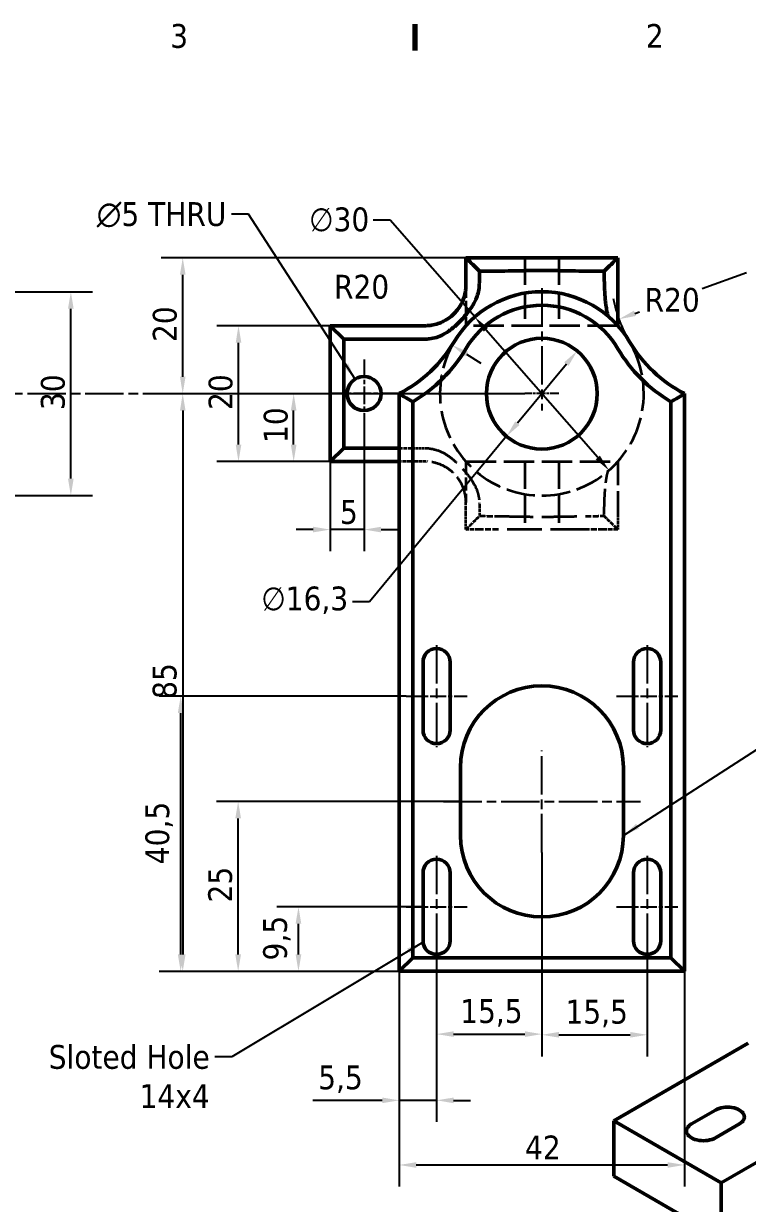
# Model space of a CAD drawing. Header units: millimetres. Extents: x 0 to 420, y 0 to 297.
# Drawn here: x 222.3 to 328.9, y 117.4 to 291 of the extents above; entities that cross this region are included whole.
import ezdxf

# ---------------------------------------------------------------- set-up
doc = ezdxf.new("R2010")
doc.units = ezdxf.units.MM
doc.linetypes.add('CHAIN', pattern=[0.3543, 0.2362, -0.0295, 0.0591, -0.0295])
doc.linetypes.add('DASHED', pattern=[0.2068, 0.1655, -0.0413])
for name, color, linetype, lineweight in [('Border (ISO)', 7, 'Continuous', 70), ('Center Mark (ISO)', 7, 'Continuous', 25), ('Centerline (ISO)', 7, 'Continuous', 25), ('Dimension (ISO)', 7, 'Continuous', 25), ('Hidden (ISO)', 7, 'DASHED', 35), ('Symbol (ISO)', 7, 'Continuous', 25), ('Visible (ISO)', 7, 'Continuous', 50)]:
    doc.layers.add(name, color=color, linetype=linetype, lineweight=lineweight)
doc.styles.add('Note Text (ISO)', font='tahoma.ttf')
doc.dimstyles.new('Default - Method 1b (ISO)', dxfattribs={"dimtxt": 3.5, "dimasz": 2.5, "dimexe": 3.175, "dimexo": 0, "dimgap": 0.762, "dimtad": 1, "dimtoh": 1, "dimrnd": 1e-08, "dimtxsty": 'Note Text (ISO)', "dimcen": 0.09, "dimdle": 10, "dimclrd": 256, "dimclre": 256, "dimclrt": 256, "dimazin": 2, "dimtfac": 1, "dimtmove": 0, "dimatfit": 3, "dimfxl": 0, "dimtolj": 1, "dimlwd": -1, "dimlwe": -1, "dimarcsym": 0})
doc.dimstyles.new('Default - Method 1b (ISO)$7', dxfattribs={"dimtxt": 3.5, "dimasz": 2.5, "dimexe": 3.175, "dimexo": 0, "dimgap": 0.762, "dimtad": 1, "dimtoh": 1, "dimrnd": 1e-08, "dimtxsty": 'Note Text (ISO)', "dimcen": 0.09, "dimdle": 10, "dimclrd": 256, "dimclre": 256, "dimclrt": 256, "dimazin": 2, "dimtfac": 1, "dimtmove": 0, "dimatfit": 3, "dimfxl": 0, "dimtolj": 1, "dimlwd": -1, "dimlwe": -1, "dimarcsym": 0})

# ---------------------------------------------------------------- blocks, each defined once
blk = doc.blocks.new('Borders Default Border')
at = {"layer": 'Border (ISO)'}
blk.add_line((280, 287), (280, 290.9), dxfattribs=at)
at = {"layer": 'Border (ISO)', "char_height": 3.5, "attachment_point": 7, "style": 'Note Text (ISO)'}
for s, insert in [('3', (243.91, 287.33)), ('2', (313.94, 287.4))]:
    blk.add_mtext(s, dxfattribs=dict(at, insert=insert))
blk = doc.blocks.new('*D8')
at = {"layer": 'Defpoints', "color": 0}
for p in [(277.64, 151.51), (319.64, 151.51), (319.64, 123.02)]:
    blk.add_point(p, dxfattribs=at)
at = {"layer": 'Dimension (ISO)'}
for p, q in [((277.64, 151.51), (277.64, 119.84)), ((319.64, 151.51), (319.64, 119.84)), ((280.14, 123.02), (317.14, 123.02))]:
    blk.add_line(p, q, dxfattribs=at)
for points in [[(280.14, 123.43), (280.14, 122.6), (277.64, 123.02)], [(317.14, 123.43), (317.14, 122.6), (319.64, 123.02)]]:
    blk.add_solid(points, dxfattribs=at)
at = {"layer": 'Dimension (ISO)', "insert": (296.16, 127.35), "char_height": 3.5, "attachment_point": 1, "style": 'Note Text (ISO)'}
blk.add_mtext('\\A1;42', dxfattribs=at)
blk = doc.blocks.new('*D9')
at = {"layer": 'Defpoints', "color": 0}
for p in [(283.14, 153.51), (277.64, 151.51), (283.14, 132.53)]:
    blk.add_point(p, dxfattribs=at)
at = {"layer": 'Dimension (ISO)'}
for p, q in [((283.14, 153.51), (283.14, 129.35)), ((277.64, 151.51), (277.64, 129.35)), ((275.14, 132.53), (264.94, 132.53)), ((283.14, 132.53), (277.64, 132.53)), ((285.64, 132.53), (288.14, 132.53))]:
    blk.add_line(p, q, dxfattribs=at)
for points in [[(275.14, 132.94), (275.14, 132.11), (277.64, 132.53)], [(285.64, 132.94), (285.64, 132.11), (283.14, 132.53)]]:
    blk.add_solid(points, dxfattribs=at)
at = {"layer": 'Dimension (ISO)', "insert": (265.7, 137.66), "char_height": 3.5, "attachment_point": 1, "style": 'Note Text (ISO)'}
blk.add_mtext('\\A1;5,5', dxfattribs=at)
blk = doc.blocks.new('*D10')
at = {"layer": 'Defpoints', "color": 0}
for p in [(298.64, 169.01), (283.14, 153.51), (298.64, 142.27)]:
    blk.add_point(p, dxfattribs=at)
at = {"layer": 'Dimension (ISO)'}
for p, q in [((298.64, 169.01), (298.64, 139.1)), ((283.14, 153.51), (283.14, 139.1)), ((285.64, 142.27), (296.14, 142.27))]:
    blk.add_line(p, q, dxfattribs=at)
for points in [[(285.64, 142.69), (285.64, 141.86), (283.14, 142.27)], [(296.14, 142.69), (296.14, 141.86), (298.64, 142.27)]]:
    blk.add_solid(points, dxfattribs=at)
at = {"layer": 'Dimension (ISO)', "insert": (286.61, 147.42), "char_height": 3.5, "attachment_point": 1, "style": 'Note Text (ISO)'}
blk.add_mtext('\\A1;15,5', dxfattribs=at)
blk = doc.blocks.new('*D11')
at = {"layer": 'Defpoints', "color": 0}
for p in [(298.64, 169.01), (314.14, 153.51), (314.14, 142.17)]:
    blk.add_point(p, dxfattribs=at)
at = {"layer": 'Dimension (ISO)'}
for p, q in [((298.64, 169.01), (298.64, 139)), ((314.14, 153.51), (314.14, 139)), ((301.14, 142.17), (311.64, 142.17))]:
    blk.add_line(p, q, dxfattribs=at)
for points in [[(301.14, 142.59), (301.14, 141.76), (298.64, 142.17)], [(311.64, 142.59), (311.64, 141.76), (314.14, 142.17)]]:
    blk.add_solid(points, dxfattribs=at)
at = {"layer": 'Dimension (ISO)', "insert": (302.11, 147.32), "char_height": 3.5, "attachment_point": 1, "style": 'Note Text (ISO)'}
blk.add_mtext('\\A1;15,5', dxfattribs=at)
blk = doc.blocks.new('*D12')
at = {"layer": 'Defpoints', "color": 0}
for p in [(262.8, 161.01), (281.14, 161.01), (267.46, 151.51)]:
    blk.add_point(p, dxfattribs=at)
at = {"layer": 'Dimension (ISO)'}
for p, q in [((281.14, 161.01), (259.63, 161.01)), ((262.8, 154.01), (262.8, 158.51)), ((267.46, 151.51), (259.63, 151.51))]:
    blk.add_line(p, q, dxfattribs=at)
for points in [[(262.38, 158.51), (263.22, 158.51), (262.8, 161.01)], [(262.38, 154.01), (263.22, 154.01), (262.8, 151.51)]]:
    blk.add_solid(points, dxfattribs=at)
at = {"layer": 'Dimension (ISO)', "insert": (257.6, 153.11), "char_height": 3.5, "attachment_point": 1, "rotation": 90, "style": 'Note Text (ISO)'}
blk.add_mtext('\\A1;9,5', dxfattribs=at)
blk = doc.blocks.new('*D13')
at = {"layer": 'Defpoints', "color": 0}
for p in [(253.92, 176.51), (286.64, 176.51), (267.46, 151.51)]:
    blk.add_point(p, dxfattribs=at)
at = {"layer": 'Dimension (ISO)'}
for p, q in [((286.64, 176.51), (250.74, 176.51)), ((253.92, 154.01), (253.92, 174.01)), ((267.46, 151.51), (250.74, 151.51))]:
    blk.add_line(p, q, dxfattribs=at)
for points in [[(253.5, 174.01), (254.34, 174.01), (253.92, 176.51)], [(253.5, 154.01), (254.34, 154.01), (253.92, 151.51)]]:
    blk.add_solid(points, dxfattribs=at)
at = {"layer": 'Dimension (ISO)', "insert": (249.51, 161.64), "char_height": 3.5, "attachment_point": 1, "rotation": 90, "style": 'Note Text (ISO)'}
blk.add_mtext('\\A1;25', dxfattribs=at)
blk = doc.blocks.new('*D14')
at = {"layer": 'Defpoints', "color": 0}
for p in [(245.46, 192.01), (278.64, 192.01), (267.46, 151.51)]:
    blk.add_point(p, dxfattribs=at)
at = {"layer": 'Dimension (ISO)'}
for p, q in [((278.64, 192.01), (242.29, 192.01)), ((245.46, 154.01), (245.46, 189.51)), ((267.46, 151.51), (242.29, 151.51))]:
    blk.add_line(p, q, dxfattribs=at)
for points in [[(245.04, 189.51), (245.88, 189.51), (245.46, 192.01)], [(245.04, 154.01), (245.88, 154.01), (245.46, 151.51)]]:
    blk.add_solid(points, dxfattribs=at)
at = {"layer": 'Dimension (ISO)', "insert": (240.26, 167.27), "char_height": 3.5, "attachment_point": 1, "rotation": 90, "style": 'Note Text (ISO)'}
blk.add_mtext('\\A1;40,5', dxfattribs=at)
blk = doc.blocks.new('*D15')
at = {"layer": 'Defpoints', "color": 0}
for p in [(296.14, 236.51), (245.76, 151.51), (277.64, 151.51)]:
    blk.add_point(p, dxfattribs=at)
at = {"layer": 'Dimension (ISO)'}
for p, q in [((296.14, 236.51), (242.59, 236.51)), ((245.76, 234.01), (245.76, 154.01)), ((277.64, 151.51), (242.59, 151.51))]:
    blk.add_line(p, q, dxfattribs=at)
for points in [[(245.35, 234.01), (246.18, 234.01), (245.76, 236.51)], [(245.35, 154.01), (246.18, 154.01), (245.76, 151.51)]]:
    blk.add_solid(points, dxfattribs=at)
at = {"layer": 'Dimension (ISO)', "insert": (241.34, 191.6), "char_height": 3.5, "attachment_point": 1, "rotation": 90, "style": 'Note Text (ISO)'}
blk.add_mtext('\\A1;85', dxfattribs=at)
blk = doc.blocks.new('*D22')
at = {"layer": 'Defpoints', "color": 0}
for p in [(245.76, 256.51), (287.82, 256.51), (296.14, 236.51)]:
    blk.add_point(p, dxfattribs=at)
at = {"layer": 'Dimension (ISO)'}
for p, q in [((287.82, 256.51), (242.59, 256.51)), ((245.76, 239.01), (245.76, 254.01)), ((296.14, 236.51), (242.59, 236.51))]:
    blk.add_line(p, q, dxfattribs=at)
for points in [[(245.35, 254.01), (246.18, 254.01), (245.76, 256.51)], [(245.35, 239.01), (246.18, 239.01), (245.76, 236.51)]]:
    blk.add_solid(points, dxfattribs=at)
at = {"layer": 'Dimension (ISO)', "insert": (241.36, 244.11), "char_height": 3.5, "attachment_point": 1, "rotation": 90, "style": 'Note Text (ISO)'}
blk.add_mtext('\\A1;20', dxfattribs=at)
blk = doc.blocks.new('*D23')
at = {"layer": 'Defpoints', "color": 0}
for p in [(268.49, 254.3), (285.42, 243.65)]:
    blk.add_point(p, dxfattribs=at)
at = {"layer": 'Dimension (ISO)'}
blk.add_line((287.54, 242.32), (289.66, 240.99), dxfattribs=at)
blk.add_solid([(287.76, 242.68), (287.32, 241.97), (285.42, 243.65)], dxfattribs=at)
at = {"layer": 'Dimension (ISO)', "insert": (268.03, 254), "char_height": 3.5, "attachment_point": 1, "style": 'Note Text (ISO)'}
blk.add_mtext('\\A1;R20', dxfattribs=at)
blk = doc.blocks.new('*D24')
at = {"layer": 'Defpoints', "color": 0}
for p in [(288.75, 247.8), (308.52, 225.23)]:
    blk.add_point(p, dxfattribs=at)
at = {"layer": 'Dimension (ISO)'}
for p, q in [((276.3, 262.02), (273.8, 262.02)), ((288.75, 247.8), (276.3, 262.02)), ((306.87, 227.11), (290.4, 245.92))]:
    blk.add_line(p, q, dxfattribs=at)
for points in [[(290.71, 246.19), (290.09, 245.64), (288.75, 247.8)], [(307.18, 227.38), (306.56, 226.84), (308.52, 225.23)]]:
    blk.add_solid(points, dxfattribs=at)
at = {"layer": 'Dimension (ISO)', "insert": (264.37, 263.91), "char_height": 3.5, "attachment_point": 1, "style": 'Note Text (ISO)'}
blk.add_mtext('\\A1;∅30', dxfattribs=at)
blk = doc.blocks.new('*D25')
at = {"layer": 'Defpoints', "color": 0}
for p in [(328.78, 254.3), (309.98, 247.47)]:
    blk.add_point(p, dxfattribs=at)
at = {"layer": 'Dimension (ISO)'}
for p, q in [((328.78, 254.3), (322.22, 251.92)), ((312.33, 248.33), (313, 248.57))]:
    blk.add_line(p, q, dxfattribs=at)
blk.add_arc((328.78, 254.3), 20, 190.8633, 210.5457, dxfattribs=at)
blk.add_solid([(312.19, 248.72), (312.47, 247.94), (309.98, 247.47)], dxfattribs=at)
at = {"layer": 'Dimension (ISO)', "insert": (313.76, 252.07), "char_height": 3.5, "attachment_point": 1, "style": 'Note Text (ISO)'}
blk.add_mtext('\\A1;R20', dxfattribs=at)
blk = doc.blocks.new('*D39')
at = {"layer": 'Defpoints', "color": 0}
for p in [(166.9, 251.51), (229.29, 251.51), (166.9, 221.51)]:
    blk.add_point(p, dxfattribs=at)
at = {"layer": 'Dimension (ISO)'}
for p, q in [((166.9, 251.51), (232.46, 251.51)), ((229.29, 224.01), (229.29, 249.01)), ((166.9, 221.51), (232.46, 221.51))]:
    blk.add_line(p, q, dxfattribs=at)
for points in [[(228.87, 249.01), (229.7, 249.01), (229.29, 251.51)], [(228.87, 224.01), (229.7, 224.01), (229.29, 221.51)]]:
    blk.add_solid(points, dxfattribs=at)
at = {"layer": 'Dimension (ISO)', "insert": (224.88, 234.1), "char_height": 3.5, "attachment_point": 1, "rotation": 90, "style": 'Note Text (ISO)'}
blk.add_mtext('\\A1;30', dxfattribs=at)
blk = doc.blocks.new('*D46')
at = {"layer": 'Defpoints', "color": 0}
for p in [(303.83, 242.79), (293.44, 230.24)]:
    blk.add_point(p, dxfattribs=at)
at = {"layer": 'Dimension (ISO)'}
for p, q in [((302.24, 240.87), (295.03, 232.16)), ((293.44, 230.24), (273.27, 205.88)), ((273.27, 205.88), (270.77, 205.88))]:
    blk.add_line(p, q, dxfattribs=at)
for points in [[(301.92, 241.13), (302.56, 240.6), (303.83, 242.79)], [(294.71, 232.43), (295.35, 231.9), (293.44, 230.24)]]:
    blk.add_solid(points, dxfattribs=at)
at = {"layer": 'Dimension (ISO)', "insert": (257.33, 208.13), "char_height": 3.5, "attachment_point": 1, "style": 'Note Text (ISO)'}
blk.add_mtext('\\A1;∅16,3', dxfattribs=at)
blk = doc.blocks.new('*D47')
at = {"layer": 'Defpoints', "color": 0}
for p in [(262.09, 236.51), (267.46, 236.51), (267.46, 226.51)]:
    blk.add_point(p, dxfattribs=at)
at = {"layer": 'Dimension (ISO)'}
for p, q in [((267.46, 236.51), (258.92, 236.51)), ((262.09, 229.01), (262.09, 234.01)), ((267.46, 226.51), (258.92, 226.51))]:
    blk.add_line(p, q, dxfattribs=at)
for points in [[(261.68, 234.01), (262.51, 234.01), (262.09, 236.51)], [(261.68, 229.01), (262.51, 229.01), (262.09, 226.51)]]:
    blk.add_solid(points, dxfattribs=at)
at = {"layer": 'Dimension (ISO)', "insert": (257.69, 229.25), "char_height": 3.5, "attachment_point": 1, "rotation": 90, "style": 'Note Text (ISO)'}
blk.add_mtext('\\A1;10', dxfattribs=at)
blk = doc.blocks.new('*D48')
at = {"layer": 'Defpoints', "color": 0}
for p in [(253.97, 246.51), (267.46, 246.51), (267.46, 226.51)]:
    blk.add_point(p, dxfattribs=at)
at = {"layer": 'Dimension (ISO)'}
for p, q in [((267.46, 246.51), (250.8, 246.51)), ((253.97, 229.01), (253.97, 244.01)), ((267.46, 226.51), (250.8, 226.51))]:
    blk.add_line(p, q, dxfattribs=at)
for points in [[(253.56, 244.01), (254.39, 244.01), (253.97, 246.51)], [(253.56, 229.01), (254.39, 229.01), (253.97, 226.51)]]:
    blk.add_solid(points, dxfattribs=at)
at = {"layer": 'Dimension (ISO)', "insert": (249.57, 234.11), "char_height": 3.5, "attachment_point": 1, "rotation": 90, "style": 'Note Text (ISO)'}
blk.add_mtext('\\A1;20', dxfattribs=at)
blk = doc.blocks.new('*D49')
at = {"layer": 'Defpoints', "color": 0}
for p in [(272.46, 231.51), (267.46, 226.51), (267.46, 216.51)]:
    blk.add_point(p, dxfattribs=at)
at = {"layer": 'Dimension (ISO)'}
for p, q in [((272.46, 231.51), (272.46, 213.34)), ((267.46, 226.51), (267.46, 213.34)), ((264.96, 216.51), (262.46, 216.51)), ((272.46, 216.51), (267.46, 216.51)), ((274.96, 216.51), (277.46, 216.51))]:
    blk.add_line(p, q, dxfattribs=at)
for points in [[(264.96, 216.93), (264.96, 216.1), (267.46, 216.51)], [(274.96, 216.93), (274.96, 216.1), (272.46, 216.51)]]:
    blk.add_solid(points, dxfattribs=at)
at = {"layer": 'Dimension (ISO)', "insert": (268.91, 220.85), "char_height": 3.5, "attachment_point": 1, "style": 'Note Text (ISO)'}
blk.add_mtext('\\A1;5', dxfattribs=at)

msp = doc.modelspace()

# ---------------------------------------------------------------- linework, layer by layer
at = {"layer": 'Center Mark (ISO)', "linetype": 'CHAIN', "ltscale": 23.990969}
msp.add_line((298.6357, 252.0138), (298.6357, 234.0138), dxfattribs=at)
at = {"layer": 'Center Mark (ISO)', "linetype": 'CHAIN', "ltscale": 11.111974}
for p, q in [((272.4554, 241.5138), (272.4554, 231.5138)), ((277.4554, 236.5138), (267.4554, 236.5138))]:
    msp.add_line(p, q, dxfattribs=at)
at = {"layer": 'Center Mark (ISO)', "linetype": 'CHAIN', "ltscale": 5.555937}
msp.add_line((301.1357, 236.5138), (296.1357, 236.5138), dxfattribs=at)
at = {"layer": 'Centerline (ISO)', "linetype": 'CHAIN', "ltscale": 23.990969}
for p, q in [((180.3979, 236.5138), (264.371, 236.5138)), ((283.1357, 199.5138), (283.1357, 184.5138)), ((314.1357, 199.5138), (314.1357, 184.5138)), ((298.6357, 169.0138), (298.6357, 184.0138)), ((284.1357, 176.5138), (313.1357, 176.5138)), ((284.1357, 176.5138), (313.1357, 176.5138)), ((283.1357, 168.5138), (283.1357, 153.5138)), ((314.1357, 168.5138), (314.1357, 153.5138))]:
    msp.add_line(p, q, dxfattribs=at)
at = {"layer": 'Centerline (ISO)', "linetype": 'CHAIN', "ltscale": 10.000767}
for p, q in [((278.6357, 192.0138), (287.6357, 192.0138)), ((309.6357, 192.0138), (318.6357, 192.0138)), ((278.6357, 161.0138), (287.6357, 161.0138)), ((309.6357, 161.0138), (318.6357, 161.0138))]:
    msp.add_line(p, q, dxfattribs=at)
at = {"layer": 'Hidden (ISO)', "ltscale": 24.17795}
for p, q in [((296.1357, 256.5138), (296.1357, 246.5138)), ((301.1357, 256.5138), (301.1357, 246.5138)), ((296.1357, 226.5138), (296.1357, 216.5138)), ((301.1357, 226.5138), (301.1357, 216.5138))]:
    msp.add_line(p, q, dxfattribs=at)
at = {"layer": 'Hidden (ISO)', "ltscale": 11.422553}
for p, q in [((287.4554, 252.5138), (287.4554, 246.5138)), ((287.4554, 226.5138), (287.4554, 220.5138))]:
    msp.add_line(p, q, dxfattribs=at)
at = {"layer": 'Hidden (ISO)', "ltscale": 27.031769}
for p, q in [((309.8161, 246.5138), (287.4554, 246.5138)), ((287.4554, 226.5138), (309.8161, 226.5138))]:
    msp.add_line(p, q, dxfattribs=at)
at = {"layer": 'Hidden (ISO)', "ltscale": 3.014552}
for p, q in [((277.6357, 228.5138), (279.2192, 228.5138)), ((279.2192, 226.5138), (277.6357, 226.5138))]:
    msp.add_line(p, q, dxfattribs=at)
at = {"layer": 'Hidden (ISO)', "ltscale": 1.809063}
msp.add_line((280.1695, 226.5138), (279.2192, 226.5138), dxfattribs=at)
at = {"layer": 'Hidden (ISO)', "ltscale": 2.454847}
msp.add_line((281.4554, 226.5138), (280.1695, 226.5138), dxfattribs=at)
at = {"layer": 'Hidden (ISO)', "ltscale": 20.985142}
msp.add_line((309.8161, 226.5138), (309.8161, 218.7374), dxfattribs=at)
at = {"layer": 'Hidden (ISO)', "ltscale": 3.39785}
msp.add_line((287.4554, 218.7374), (287.4554, 220.5138), dxfattribs=at)
at = {"layer": 'Hidden (ISO)', "ltscale": 2.114385}
for p, q in [((287.4554, 217.6267), (287.4554, 218.7374)), ((309.8161, 218.7374), (309.8161, 217.6267))]:
    msp.add_line(p, q, dxfattribs=at)
at = {"layer": 'Hidden (ISO)', "ltscale": 2.118672}
for p, q in [((287.4554, 216.5138), (287.4554, 217.6267)), ((309.8161, 217.6267), (309.8161, 216.5138))]:
    msp.add_line(p, q, dxfattribs=at)
at = {"layer": 'Hidden (ISO)', "ltscale": 3.806131}
for p, q in [((289.4547, 216.5138), (287.4554, 216.5138)), ((309.8161, 216.5138), (307.8167, 216.5138))]:
    msp.add_line(p, q, dxfattribs=at)
at = {"layer": 'Hidden (ISO)', "ltscale": 5.288415}
for p, q in [((292.2326, 216.5138), (289.4547, 216.5138)), ((307.8167, 216.5138), (305.0388, 216.5138))]:
    msp.add_line(p, q, dxfattribs=at)
at = {"layer": 'Hidden (ISO)', "ltscale": 30.966105}
msp.add_line((305.0388, 216.5138), (292.2326, 216.5138), dxfattribs=at)
at = {"layer": 'Hidden (ISO)', "ltscale": 25.434217}
msp.add_arc((298.6357, 236.5138), 15, 149.454349, 30.545651, dxfattribs=at)
at = {"layer": 'Hidden (ISO)', "ltscale": 1.814544}
msp.add_open_spline([(279.2192, 228.5138), (279.3776, 228.5138), (279.536, 228.5138), (279.8528, 228.5136), (280.0111, 228.5134), (280.1695, 228.5128)], degree=3, knots=[1.1763852049, 1.1763852049, 1.1763852049, 1.1763852049, 1.2239003312, 1.2239003312, 1.2714154575, 1.2714154575, 1.2714154575, 1.2714154575], dxfattribs=at)
at = {"layer": 'Hidden (ISO)', "ltscale": 1.944332}
msp.add_open_spline([(280.1695, 228.5128), (280.3712, 228.5119), (280.5793, 228.5104), (280.7887, 228.5081), (280.8933, 228.507), (280.9984, 228.5057), (281.125, 228.5038), (281.1469, 228.5035), (281.1688, 228.5032)], degree=3, knots=[-2.8962053388, -2.8962053388, -2.8962053388, -2.8962053388, -2.8351988779, -2.8351988779, -2.8351988779, -2.8046956475, -2.8046956475, -2.7983184627, -2.7983184627, -2.7983184627, -2.7983184627], dxfattribs=at)
at = {"layer": 'Hidden (ISO)', "ltscale": 0.491315}
msp.add_open_spline([(281.1688, 228.5032), (281.2101, 228.5025), (281.2514, 228.5019), (281.3339, 228.5005), (281.375, 228.4997), (281.416, 228.499)], degree=3, knots=[-2.7983184627, -2.7983184627, -2.7983184627, -2.7983184627, -2.7862554399, -2.7862554399, -2.774192417, -2.774192417, -2.774192417, -2.774192417], dxfattribs=at)
at = {"layer": 'Hidden (ISO)', "ltscale": 31.609253}
msp.add_open_spline([(281.416, 228.499), (281.596, 228.4956), (281.7735, 228.4849), (282.618, 228.3982), (283.2431, 228.2225), (284.3865, 227.6942), (284.9112, 227.3494), (285.8364, 226.593), (286.2386, 226.2157), (286.6328, 225.8084), (287.027, 225.401), (287.4076, 224.9703), (288.1484, 224.0306), (288.4824, 223.5321), (288.9419, 222.6378), (289.0994, 222.2448), (289.3358, 221.3926), (289.4082, 220.927), (289.4235, 220.4411)], degree=3, knots=[-5.407279738, -5.407279738, -5.407279738, -5.407279738, -5.364270063, -5.364270063, -5.199519317, -5.199519317, -5.040810293, -5.040810293, -4.921327553, -4.921327553, -4.921327553, -4.801844813, -4.801844813, -4.658697181, -4.658697181, -4.551037051, -4.551037051, -4.435375368, -4.435375368, -4.435375368, -4.435375368], dxfattribs=at)
at = {"layer": 'Hidden (ISO)', "ltscale": 0.624621}
msp.add_open_spline([(281.7798, 226.505), (281.7258, 226.5079), (281.6717, 226.5101), (281.5635, 226.5131), (281.5094, 226.5138), (281.4554, 226.5138)], degree=3, knots=[2.774192417, 2.774192417, 2.774192417, 2.774192417, 2.7862554399, 2.7862554399, 2.7983184627, 2.7983184627, 2.7983184627, 2.7983184627], dxfattribs=at)
at = {"layer": 'Hidden (ISO)', "ltscale": 21.575983}
msp.add_open_spline([(287.4414, 220.9225), (287.41, 221.3833), (287.3267, 221.8123), (287.1109, 222.5518), (286.9818, 222.8711), (286.6596, 223.5289), (286.4607, 223.8396), (286.0893, 224.3356), (285.9202, 224.5306), (285.7356, 224.7185), (285.5511, 224.9064), (285.3495, 225.0881), (284.7998, 225.5109), (284.4242, 225.7522), (283.4889, 226.183), (282.9211, 226.367), (282.1224, 226.4789), (281.9529, 226.4956), (281.7798, 226.505)], degree=3, knots=[4.435375368, 4.435375368, 4.435375368, 4.435375368, 4.551037051, 4.551037051, 4.658697181, 4.658697181, 4.801844813, 4.801844813, 4.921327553, 4.921327553, 4.921327553, 5.040810293, 5.040810293, 5.199519317, 5.199519317, 5.364270063, 5.364270063, 5.407279738, 5.407279738, 5.407279738, 5.407279738], dxfattribs=at)
at = {"layer": 'Hidden (ISO)', "ltscale": 22.656986}
msp.add_open_spline([(307.8178, 218.7374), (307.8193, 218.9879), (307.822, 219.2475), (307.8333, 219.9527), (307.845, 220.3986), (307.8686, 221.0111), (307.8773, 221.2042), (307.8984, 221.6103), (307.9113, 221.8256), (307.9421, 222.2635), (307.9595, 222.4797), (307.9985, 222.8997), (308.0201, 223.1028), (308.0425, 223.289), (308.059, 223.4265), (308.0758, 223.5548), (308.1418, 224.0211), (308.2028, 224.3571), (308.2741, 224.6852), (308.2924, 224.763), (308.3365, 224.9414), (308.3615, 225.0302), (308.3825, 225.1029), (308.3863, 225.1153), (308.3863, 225.1153)], degree=3, knots=[-2.98166062, -2.98166062, -2.98166062, -2.98166062, -2.90576437, -2.90576437, -2.77590726, -2.77590726, -2.71240008, -2.71240008, -2.63395894, -2.63395894, -2.55551779, -2.55551779, -2.47402556, -2.47402556, -2.47402556, -2.41387757, -2.41387757, -2.23565104, -2.23565104, -2.16660733, -2.16660733, -2.04261576, -2.04261576, -1.9663905, -1.9663905, -1.9663905, -1.9663905], dxfattribs=at)
at = {"layer": 'Hidden (ISO)', "ltscale": 0.792396}
msp.add_open_spline([(287.4554, 220.5138), (287.4554, 220.5822), (287.4542, 220.6506), (287.4495, 220.7869), (287.4461, 220.8548), (287.4414, 220.9225)], degree=3, knots=[1.0877636918, 1.0877636918, 1.0877636918, 1.0877636918, 1.1033253179, 1.1033253179, 1.1188869439, 1.1188869439, 1.1188869439, 1.1188869439], dxfattribs=at)
at = {"layer": 'Hidden (ISO)', "ltscale": 0.631479}
msp.add_open_spline([(289.4235, 220.4411), (289.4251, 220.3897), (289.4266, 220.338), (289.4296, 220.2341), (289.431, 220.1818), (289.4323, 220.1293)], degree=3, knots=[-1.1188869439, -1.1188869439, -1.1188869439, -1.1188869439, -1.1033253179, -1.1033253179, -1.0877636918, -1.0877636918, -1.0877636918, -1.0877636918], dxfattribs=at)
at = {"layer": 'Hidden (ISO)', "ltscale": 2.730989}
msp.add_open_spline([(289.4323, 220.1293), (289.4344, 220.0498), (289.4363, 219.9697), (289.4402, 219.7898), (289.4422, 219.6898), (289.4439, 219.5898), (289.4464, 219.446), (289.4484, 219.3021), (289.4516, 219.017), (289.4528, 218.8758), (289.4537, 218.7374)], degree=3, knots=[-1.087763692, -1.087763692, -1.087763692, -1.087763692, -1.064190022, -1.064190022, -1.035003662, -1.035003662, -1.035003662, -0.993062022, -0.993062022, -0.951120381, -0.951120381, -0.951120381, -0.951120381], dxfattribs=at)
at = {"layer": 'Hidden (ISO)', "ltscale": 0.430737}
for points in [[(289.4537, 218.7374), (289.4541, 218.6626), (289.4544, 218.5879), (289.4547, 218.5131)], [(307.8167, 218.5131), (307.817, 218.5879), (307.8173, 218.6626), (307.8178, 218.7374)]]:
    msp.add_open_spline(points, degree=3, dxfattribs=at)
at = {"layer": 'Hidden (ISO)', "ltscale": 3.684469}
for points in [[(287.4554, 216.5138), (287.8039, 216.8618), (288.1861, 217.2468), (288.575, 217.6267)], [(308.6964, 217.6267), (309.0853, 217.2468), (309.4675, 216.8618), (309.8161, 216.5138)]]:
    msp.add_open_spline(points, degree=3, dxfattribs=at)
at = {"layer": 'Hidden (ISO)', "ltscale": 2.968074}
for points in [[(288.575, 217.6267), (288.8794, 217.9241), (289.177, 218.2171), (289.4547, 218.5131)], [(307.8167, 218.5131), (308.0944, 218.2171), (308.392, 217.9241), (308.6964, 217.6267)]]:
    msp.add_open_spline(points, degree=3, dxfattribs=at)
at = {"layer": 'Hidden (ISO)', "ltscale": 5.310017}
for points, knots in [([(289.4547, 218.5131), (289.5844, 218.5129), (289.7142, 218.5126), (290.6402, 218.51), (291.4364, 218.5038), (292.2326, 218.4911)], [0.19993067, 0.19993067, 0.19993067, 0.19993067, 0.238860783, 0.238860783, 0.477721565, 0.477721565, 0.477721565, 0.477721565]), ([(305.0388, 218.4911), (305.835, 218.5038), (306.6312, 218.51), (307.5572, 218.5126), (307.687, 218.5129), (307.8167, 218.5131)], [1.758346412, 1.758346412, 1.758346412, 1.758346412, 1.997207195, 1.997207195, 2.036137307, 2.036137307, 2.036137307, 2.036137307])]:
    msp.add_open_spline(points, degree=3, knots=knots, dxfattribs=at)
at = {"layer": 'Hidden (ISO)', "ltscale": 31.056345}
msp.add_open_spline([(292.2326, 218.4911), (292.8271, 218.4817), (293.5398, 218.4678), (294.8344, 218.4429), (295.6056, 218.4284), (297.1535, 218.4081), (297.9298, 218.4027), (298.6357, 218.4027), (299.3416, 218.4027), (300.118, 218.4081), (301.6658, 218.4284), (302.437, 218.4429), (303.7316, 218.4678), (304.4443, 218.4817), (305.0388, 218.4911)], degree=3, knots=[-8.4861206, -8.4861206, -8.4861206, -8.4861206, -8.30693538, -8.30693538, -8.09634579, -8.09634579, -7.88575112, -7.88575112, -7.88575112, -7.67515644, -7.67515644, -7.46456685, -7.46456685, -7.28538164, -7.28538164, -7.28538164, -7.28538164], dxfattribs=at)
at = {"layer": 'Visible (ISO)'}
for p, q in [((287.4554, 254.5145), (287.4554, 256.5138)), ((287.4554, 256.5138), (287.8191, 256.5138)), ((287.8191, 256.5138), (292.2326, 256.5138)), ((292.2326, 256.5138), (305.0388, 256.5138)), ((305.0388, 256.5138), (309.4524, 256.5138)), ((309.4524, 256.5138), (309.8161, 256.5138)), ((309.8161, 256.5138), (309.8161, 254.5145)), ((287.4554, 254.2902), (287.4554, 254.5145)), ((287.4554, 252.5138), (287.4554, 254.2902)), ((309.8161, 254.5145), (309.8161, 254.2902)), ((309.8161, 254.2902), (309.8161, 246.5138)), ((267.4554, 246.5138), (279.2192, 246.5138)), ((269.4554, 244.5138), (267.4554, 246.5138)), ((267.4554, 226.5138), (267.4554, 246.5138)), ((279.2192, 246.5138), (280.1695, 246.5138)), ((280.1695, 246.5138), (281.4554, 246.5138)), ((279.2192, 244.5138), (269.4554, 244.5138)), ((269.4554, 244.5138), (269.4554, 228.5138)), ((277.6357, 224.4123), (277.6357, 236.5138)), ((319.6357, 236.5138), (319.6357, 224.4123)), ((279.6357, 235.3323), (279.6357, 224.4123)), ((317.6357, 224.4123), (317.6357, 235.3323)), ((269.4554, 228.5138), (267.4554, 226.5138)), ((269.4554, 228.5138), (277.6357, 228.5138)), ((277.6357, 226.5138), (267.4554, 226.5138)), ((277.6357, 224.4123), (277.6357, 220.913)), ((279.6357, 219.5133), (279.6357, 224.4123)), ((317.6357, 224.4123), (317.6357, 219.5133)), ((319.6357, 220.913), (319.6357, 224.4123)), ((277.6357, 214.6143), (277.6357, 220.913)), ((319.6357, 220.913), (319.6357, 214.6143)), ((279.6357, 219.5133), (279.6357, 214.6143)), ((317.6357, 214.6143), (317.6357, 219.5133)), ((277.6357, 151.5138), (277.6357, 214.6143)), ((279.6357, 214.6143), (279.6357, 153.5138)), ((317.6357, 153.5138), (317.6357, 214.6143)), ((319.6357, 214.6143), (319.6357, 151.5138)), ((281.1357, 197.0138), (281.1357, 187.0138)), ((285.1357, 187.0138), (285.1357, 197.0138)), ((312.1357, 197.0138), (312.1357, 187.0138)), ((316.1357, 187.0138), (316.1357, 197.0138)), ((286.6357, 181.5138), (286.6357, 171.5138)), ((310.6357, 171.5138), (310.6357, 181.5138)), ((281.1357, 166.0138), (281.1357, 156.0138)), ((285.1357, 156.0138), (285.1357, 166.0138)), ((312.1357, 166.0138), (312.1357, 156.0138)), ((316.1357, 156.0138), (316.1357, 166.0138)), ((279.6357, 153.5138), (277.6357, 151.5138)), ((279.6357, 153.5138), (317.6357, 153.5138)), ((319.6357, 151.5138), (317.6357, 153.5138)), ((319.6357, 151.5138), (277.6357, 151.5138)), ((329.0185, 140.9659), (309.2195, 129.5349)), ((324.1962, 131.0943), (320.6607, 129.053)), ((344.8298, 131.8371), (325.0309, 120.4062)), ((309.2195, 121.3699), (309.2195, 129.5349)), ((309.2195, 129.5349), (325.0309, 120.4062)), ((324.1962, 127.0118), (327.7318, 129.053)), ((325.0309, 112.2412), (309.2195, 121.3699)), ((325.0309, 120.4062), (325.0309, 112.2412))]:
    msp.add_line(p, q, dxfattribs=at)
for centre, radius in [((298.6357, 236.5138), 8.15), ((272.4554, 236.5138), 2.5)]:
    msp.add_circle(centre, radius, dxfattribs=at)
for centre, radius, start, end in [((298.6357, 236.5138), 15, 30.545651, 149.454349), ((298.6357, 236.5138), 13, 30.545651, 149.454349), ((268.4929, 254.3017), 20, 297.202896, 329.454349), ((268.4929, 254.3017), 22, 300.430546, 329.454349), ((328.7786, 254.3017), 22, 210.545651, 239.569454), ((328.7786, 254.3017), 20, 210.545651, 242.797104), ((283.1357, 197.0138), 2, 0, 180), ((314.1357, 197.0138), 2, 0, 180), ((298.6357, 181.5138), 12, 0, 180), ((283.1357, 187.0138), 2, 180, 0), ((314.1357, 187.0138), 2, 180, 0), ((298.6357, 171.5138), 12, 180, 0), ((283.1357, 166.0138), 2, 0, 180), ((314.1357, 166.0138), 2, 0, 180), ((283.1357, 156.0138), 2, 180, 0), ((314.1357, 156.0138), 2, 180, 0)]:
    msp.add_arc(centre, radius, start, end, dxfattribs=at)
for centre, major_axis in [((325.964, 130.0737), (2.5, 0)), ((322.4285, 128.0324), (-2.5, 0))]:
    msp.add_ellipse(centre, major_axis=major_axis, ratio=0.57735027, start_param=5.49778714, end_param=8.6393798, dxfattribs=at)
for points in [[(287.4554, 256.5138), (287.5745, 256.3894), (287.696, 256.2663), (287.8191, 256.1432)], [(287.8191, 256.1432), (288.376, 255.5862), (288.9487, 255.0538), (289.4547, 254.5145)], [(307.8167, 254.5145), (308.3227, 255.0538), (308.8954, 255.5862), (309.4524, 256.1432)], [(309.4524, 256.1432), (309.5754, 256.2663), (309.6969, 256.3894), (309.8161, 256.5138)], [(289.4547, 254.5145), (289.4544, 254.4397), (289.4541, 254.3649), (289.4537, 254.2902)], [(307.8178, 254.2902), (307.8173, 254.3649), (307.817, 254.4397), (307.8167, 254.5145)], [(277.6357, 236.5138), (278.2985, 236.1093), (278.9666, 235.7153), (279.6357, 235.3323)], [(317.6357, 235.3323), (318.3049, 235.7153), (318.9729, 236.1093), (319.6357, 236.5138)]]:
    msp.add_open_spline(points, degree=3, dxfattribs=at)
for points, knots in [([(289.4537, 254.2902), (289.4528, 254.15), (289.4516, 254.0105), (289.4484, 253.7255), (289.4464, 253.5816), (289.4439, 253.4378), (289.4422, 253.3378), (289.4402, 253.2377), (289.4363, 253.0578), (289.4344, 252.9778), (289.4323, 252.8982)], [-2.981660616, -2.981660616, -2.981660616, -2.981660616, -2.939721326, -2.939721326, -2.897777335, -2.897777335, -2.897777335, -2.868590975, -2.868590975, -2.845017306, -2.845017306, -2.845017306, -2.845017306]), ([(292.2326, 254.5364), (291.497, 254.5247), (290.7614, 254.5184), (289.8354, 254.5152), (289.6451, 254.5148), (289.4547, 254.5145)], [1.758346412, 1.758346412, 1.758346412, 1.758346412, 1.979022892, 1.979022892, 2.036137307, 2.036137307, 2.036137307, 2.036137307]), ([(305.0388, 254.5364), (304.4443, 254.5459), (303.7316, 254.5597), (302.437, 254.5846), (301.6658, 254.5992), (300.118, 254.6195), (299.3416, 254.6249), (298.6357, 254.6249), (297.9298, 254.6249), (297.1535, 254.6195), (295.6056, 254.5992), (294.8344, 254.5846), (293.5398, 254.5597), (292.8271, 254.5459), (292.2326, 254.5364)], [-8.49351385, -8.49351385, -8.49351385, -8.49351385, -8.31432864, -8.31432864, -8.10373905, -8.10373905, -7.89314437, -7.89314437, -7.89314437, -7.6825497, -7.6825497, -7.47196011, -7.47196011, -7.2927749, -7.2927749, -7.2927749, -7.2927749]), ([(307.8167, 254.5145), (307.6264, 254.5148), (307.436, 254.5152), (306.51, 254.5184), (305.7744, 254.5247), (305.0388, 254.5364)], [0.19993067, 0.19993067, 0.19993067, 0.19993067, 0.257045086, 0.257045086, 0.477721565, 0.477721565, 0.477721565, 0.477721565]), ([(308.3863, 247.9123), (308.3863, 247.9123), (308.3825, 247.9247), (308.3615, 247.9974), (308.3365, 248.0862), (308.2924, 248.2645), (308.2741, 248.3424), (308.2028, 248.6705), (308.1418, 249.0064), (308.0758, 249.4728), (308.059, 249.6011), (308.0425, 249.7386), (308.0201, 249.9248), (307.9985, 250.1279), (307.9595, 250.5479), (307.9421, 250.764), (307.9113, 251.2019), (307.8984, 251.4172), (307.8773, 251.8234), (307.8686, 252.0165), (307.845, 252.629), (307.8333, 253.0748), (307.822, 253.7801), (307.8193, 254.0342), (307.8178, 254.2902)], [-1.9663905, -1.9663905, -1.9663905, -1.9663905, -1.89016524, -1.89016524, -1.76617367, -1.76617367, -1.69712996, -1.69712996, -1.51890343, -1.51890343, -1.45875544, -1.45875544, -1.45875544, -1.3772632, -1.3772632, -1.29882206, -1.29882206, -1.22038092, -1.22038092, -1.15687374, -1.15687374, -1.02701663, -1.02701663, -0.95112038, -0.95112038, -0.95112038, -0.95112038]), ([(289.4235, 252.5865), (289.4176, 252.4003), (289.4035, 252.2165), (289.2991, 251.3721), (289.1094, 250.7577), (288.56, 249.6173), (288.2148, 249.0876), (287.4602, 248.1196), (287.0849, 247.6907), (286.6935, 247.2822), (286.302, 246.8737), (285.8977, 246.4898), (285.0337, 245.7732), (284.5754, 245.4568), (283.4635, 244.878), (282.7938, 244.6607), (281.842, 244.5471), (281.6307, 244.5326), (281.416, 244.5286)], [-5.364214605, -5.364214605, -5.364214605, -5.364214605, -5.318613329, -5.318613329, -5.151938115, -5.151938115, -4.997944555, -4.997944555, -4.878929532, -4.878929532, -4.878929532, -4.759914508, -4.759914508, -4.621678802, -4.621678802, -4.443382424, -4.443382424, -4.393644459, -4.393644459, -4.393644459, -4.393644459]), ([(281.7798, 246.5226), (281.9862, 246.5337), (282.1877, 246.5554), (283.0845, 246.6957), (283.6844, 246.9158), (284.5598, 247.3615), (284.8763, 247.5725), (285.3822, 247.9676), (285.5817, 248.15), (285.764, 248.3381), (285.9463, 248.5262), (286.1141, 248.7224), (286.4963, 249.2395), (286.7082, 249.5785), (287.1077, 250.4413), (287.2879, 250.9754), (287.4098, 251.756), (287.4294, 251.9285), (287.4414, 252.1051)], [4.393644459, 4.393644459, 4.393644459, 4.393644459, 4.443382424, 4.443382424, 4.621678802, 4.621678802, 4.759914508, 4.759914508, 4.878929532, 4.878929532, 4.878929532, 4.997944555, 4.997944555, 5.151938115, 5.151938115, 5.318613329, 5.318613329, 5.364214605, 5.364214605, 5.364214605, 5.364214605]), ([(287.4414, 252.1051), (287.4452, 252.1606), (287.4482, 252.2163), (287.4537, 252.3524), (287.4554, 252.433), (287.4554, 252.5138)], [2.8138940535, 2.8138940535, 2.8138940535, 2.8138940535, 2.8266540408, 2.8266540408, 2.8450173055, 2.8450173055, 2.8450173055, 2.8450173055]), ([(289.4323, 252.8982), (289.4307, 252.8363), (289.4291, 252.7747), (289.426, 252.6709), (289.4248, 252.6286), (289.4235, 252.5865)], [-2.8450173055, -2.8450173055, -2.8450173055, -2.8450173055, -2.8266540408, -2.8266540408, -2.8138940535, -2.8138940535, -2.8138940535, -2.8138940535]), ([(281.4554, 246.5138), (281.5094, 246.5138), (281.5635, 246.5145), (281.6717, 246.5174), (281.7258, 246.5196), (281.7798, 246.5226)], [1.0342443215, 1.0342443215, 1.0342443215, 1.0342443215, 1.0463073443, 1.0463073443, 1.0583703671, 1.0583703671, 1.0583703671, 1.0583703671]), ([(280.1695, 244.5148), (280.0111, 244.5141), (279.8528, 244.5139), (279.536, 244.5138), (279.3776, 244.5138), (279.2192, 244.5138)], [4.66465252, 4.66465252, 4.66465252, 4.66465252, 4.7121676463, 4.7121676463, 4.7596827726, 4.7596827726, 4.7596827726, 4.7596827726]), ([(281.1688, 244.5244), (281.1469, 244.5241), (281.125, 244.5237), (280.9984, 244.5219), (280.8933, 244.5206), (280.7887, 244.5194), (280.684, 244.5183), (280.5796, 244.5174), (280.3728, 244.5158), (280.2704, 244.5153), (280.1695, 244.5148)], [-1.0342443215, -1.0342443215, -1.0342443215, -1.0342443215, -1.0278671367, -1.0278671367, -0.9973639062, -0.9973639062, -0.9973639062, -0.9668606758, -0.9668606758, -0.9363574453, -0.9363574453, -0.9363574453, -0.9363574453]), ([(281.416, 244.5286), (281.375, 244.5278), (281.3339, 244.5271), (281.2514, 244.5257), (281.2101, 244.525), (281.1688, 244.5244)], [-1.0583703671, -1.0583703671, -1.0583703671, -1.0583703671, -1.0463073443, -1.0463073443, -1.0342443215, -1.0342443215, -1.0342443215, -1.0342443215])]:
    msp.add_open_spline(points, degree=3, knots=knots, dxfattribs=at)

# ---------------------------------------------------------------- block references
msp.add_blockref('Borders Default Border', (0, 0))

# ---------------------------------------------------------------- texts
at = {"layer": 'Symbol (ISO)', "char_height": 3.5, "attachment_point": 3, "style": 'Note Text (ISO)'}
for s, insert, width, line_spacing_factor in [('\\fAIGDT|b0|i0;\\H3.5000;n\\fTahoma|b0|i0;\\H3.5000;5 THRU', (252.1855, 264.6891), 20.459143, 0.6125), ('\\fTahoma|b0|i0;Sloted Hole\\P\\fTahoma|b0|i0;14x4', (249.7349, 140.6731), 24.196515, 0.987884)]:
    msp.add_mtext(s, dxfattribs=dict(at, insert=insert, width=width, line_spacing_factor=line_spacing_factor))

# ---------------------------------------------------------------- dimensions: what is measured, and where the dimension line sits
at = {"layer": 'Dimension (ISO)'}
for p1, p2, picture, middle in [((308.5178, 225.2291), (288.7536, 247.7984), '*D24', (268.7042, 262.0204)), ((303.8345, 242.7903), (293.4369, 230.2372), '*D46', (263.6669, 205.8842))]:
    dim = msp.add_diameter_dim_2p(p1=p1, p2=p2, dimstyle='Default - Method 1b (ISO)', override={"dimgap": 0.762, "dimtad": 0, "dimtih": 1, "dimdec": 2, "dimlfac": 1, "dimtol": 0, "dimlim": 0, "dimtp": 0, "dimtm": 0, "dimtdec": 2, "dimatfit": 2}, dxfattribs=at)
    dim.commit()
    dim.dimension.update_dxf_attribs({"geometry": picture, "text_midpoint": middle, "dimtype": 163})
for base, p1, p2, angle, override, picture, middle in [((245.7646, 256.5138), (296.1357, 236.5138), (287.8191, 256.5138), 90, {"dimgap": 0.762, "dimtoh": 0, "dimdec": 2, "dimtol": 0, "dimlim": 0, "dimtp": 0, "dimtm": 0, "dimtdec": 2, "dimtofl": 0, "dimatfit": 1}, '*D22', (245.7646, 246.5138)), ((229.287, 251.5138), (166.8979, 221.5138), (166.8979, 251.5138), 90, {"dimgap": 0.762, "dimtoh": 0, "dimdec": 2, "dimtol": 0, "dimlim": 0, "dimtp": 0, "dimtm": 0, "dimtdec": 2, "dimtofl": 0, "dimatfit": 1}, '*D39', (229.287, 236.5138)), ((253.9746, 246.5138), (267.4554, 226.5138), (267.4554, 246.5138), 270, {"dimgap": 0.762, "dimtoh": 0, "dimdec": 2, "dimtol": 0, "dimlim": 0, "dimtp": 0, "dimtm": 0, "dimtdec": 2, "dimtofl": 0, "dimatfit": 1}, '*D48', (253.9746, 236.5138)), ((245.7646, 151.5138), (296.1357, 236.5138), (277.6357, 151.5138), 90, {"dimgap": 0.762, "dimtoh": 0, "dimdec": 2, "dimtol": 0, "dimlim": 0, "dimtp": 0, "dimtm": 0, "dimtdec": 2, "dimtofl": 0, "dimatfit": 1}, '*D15', (245.7646, 194.0138)), ((262.0941, 236.5138), (267.4554, 226.5138), (267.4554, 236.5138), 90, {"dimgap": 0.762, "dimtoh": 0, "dimdec": 2, "dimtol": 0, "dimlim": 0, "dimtp": 0, "dimtm": 0, "dimtdec": 2, "dimtofl": 0, "dimatfit": 1}, '*D47', (262.0941, 231.5138)), ((267.4554, 216.5138), (272.4554, 231.5138), (267.4554, 226.5138), 180, {"dimgap": 0.762, "dimtoh": 0, "dimdec": 2, "dimtol": 0, "dimlim": 0, "dimtp": 0, "dimtm": 0, "dimtdec": 2, "dimtofl": 1, "dimatfit": 1}, '*D49', (269.9554, 216.5138)), ((245.46, 192.0138), (267.46, 151.5138), (278.6357, 192.0138), 270, {"dimgap": 0.762, "dimtoh": 0, "dimdec": 2, "dimtol": 0, "dimlim": 0, "dimtp": 0, "dimtm": 0, "dimtdec": 2, "dimtofl": 0, "dimatfit": 1}, '*D14', (245.46, 171.7638)), ((253.9192, 176.5138), (267.46, 151.5138), (286.6357, 176.5138), 270, {"dimgap": 0.762, "dimtoh": 0, "dimdec": 2, "dimtol": 0, "dimlim": 0, "dimtp": 0, "dimtm": 0, "dimtdec": 2, "dimtofl": 0, "dimatfit": 1}, '*D13', (253.9192, 164.0138)), ((314.1357, 142.1748), (298.6357, 169.0138), (314.1357, 153.5138), 180, {"dimgap": 0.762, "dimtoh": 0, "dimdec": 2, "dimtol": 0, "dimlim": 0, "dimtp": 0, "dimtm": 0, "dimtdec": 2, "dimtofl": 0, "dimatfit": 1}, '*D11', (306.3857, 142.1748)), ((262.8009, 161.0138), (267.46, 151.5138), (281.1357, 161.0138), 270, {"dimgap": 0.762, "dimtoh": 0, "dimdec": 2, "dimtol": 0, "dimlim": 0, "dimtp": 0, "dimtm": 0, "dimtdec": 2, "dimtofl": 0, "dimatfit": 1}, '*D12', (262.8009, 156.2638)), ((283.1357, 132.5259), (277.6357, 151.5138), (283.1357, 153.5138), 180, {"dimgap": 0.762, "dimtoh": 0, "dimdec": 2, "dimtol": 0, "dimlim": 0, "dimtp": 0, "dimtm": 0, "dimtdec": 2, "dimtofl": 1, "dimatfit": 1}, '*D9', (268.7886, 132.5259)), ((319.6357, 123.017), (277.6357, 151.5138), (319.6357, 151.5138), 180, {"dimgap": 0.762, "dimtoh": 0, "dimdec": 2, "dimtol": 0, "dimlim": 0, "dimtp": 0, "dimtm": 0, "dimtdec": 2, "dimtofl": 0, "dimatfit": 1}, '*D8', (298.6357, 123.017))]:
    dim = msp.add_linear_dim(base=base, p1=p1, p2=p2, angle=angle, dimstyle='Default - Method 1b (ISO)', override=override, dxfattribs=at)
    dim.commit()
    dim.dimension.update_dxf_attribs({"geometry": picture, "text_midpoint": middle, "dimtype": 160})
for center, mpoint, picture, middle in [((268.4929, 254.3017), (285.4234, 243.6548), '*D23', (271.8739, 252.1755)), ((328.7786, 254.3017), (309.9798, 247.4747), '*D25', (317.6078, 250.2449))]:
    dim = msp.add_radius_dim(center=center, mpoint=mpoint, dimstyle='Default - Method 1b (ISO)', override={"dimgap": 0.762, "dimtih": 1, "dimdec": 2, "dimlfac": 1, "dimcen": 0, "dimdle": 0, "dimtol": 0, "dimlim": 0, "dimtp": 0, "dimtm": 0, "dimtdec": 2, "dimtofl": 0, "dimtmove": 2}, dxfattribs=at)
    dim.commit()
    dim.dimension.update_dxf_attribs({"geometry": picture, "text_midpoint": middle, "dimtype": 164})
dim = msp.add_linear_dim(base=(298.6357, 142.2718), p1=(283.1357, 153.5138), p2=(298.6357, 169.0138), dimstyle='Default - Method 1b (ISO)', override={"dimgap": 0.762, "dimtoh": 0, "dimdec": 2, "dimtol": 0, "dimlim": 0, "dimtp": 0, "dimtm": 0, "dimtdec": 2, "dimtofl": 0, "dimatfit": 1}, dxfattribs=at)
dim.commit()
dim.dimension.update_dxf_attribs({"geometry": '*D10', "text_midpoint": (290.8857, 142.2718), "dimtype": 160})

# ---------------------------------------------------------------- leaders
at = {"layer": 'Symbol (ISO)', "annotation_type": 0, "has_hookline": 1}
for points, hookline_direction, text_width in [([(271.129, 238.6329), (255.4475, 262.9391), (252.9475, 262.9391)], 1, 19.8067), ([(310.6357, 171.5138), (331.8016, 185.1384), (334.3016, 185.1384)], 0, 23.8959), ([(281.1479, 155.7935), (252.9969, 138.9231), (250.4969, 138.9231)], 1, 23.8959)]:
    msp.add_leader(points, dimstyle='Default - Method 1b (ISO)$7', override={"dimtad": 0}, dxfattribs=dict(at, hookline_direction=hookline_direction, text_width=text_width))

doc.saveas('drawing.dxf')
